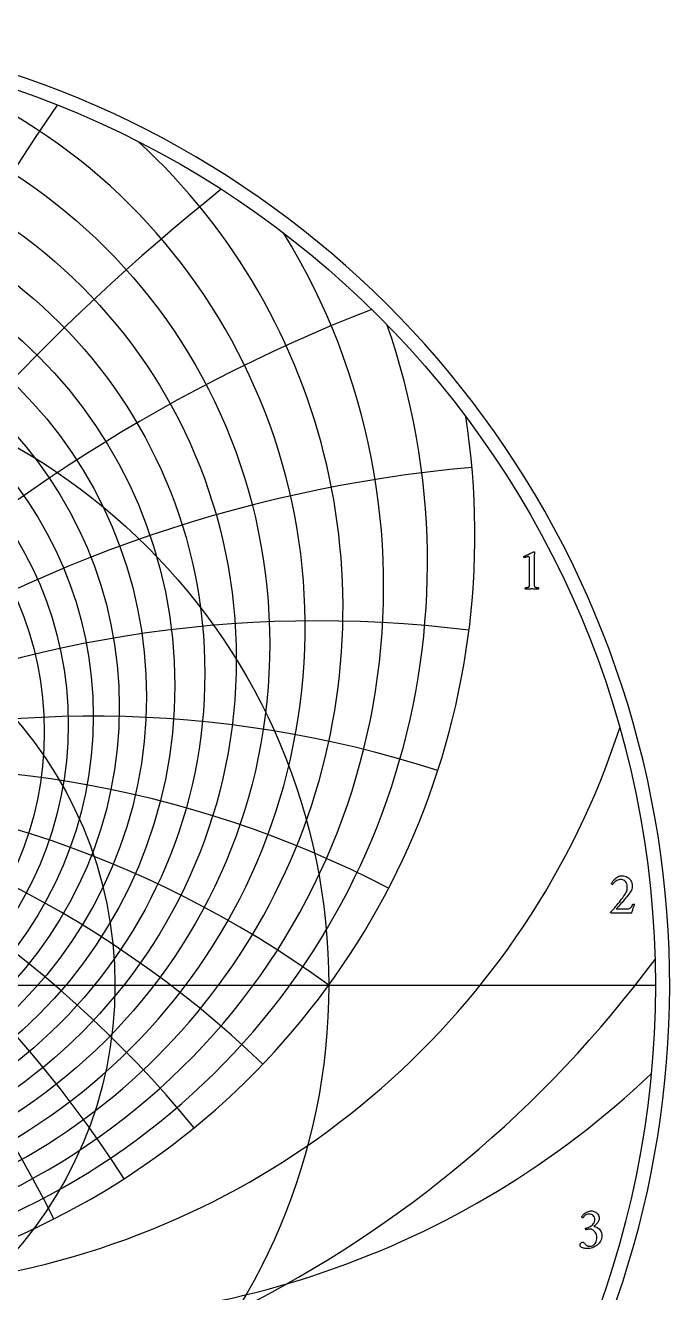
# Model space of a CAD drawing. Header units: millimetres. Extents: x -96 to 96, y -96 to 98.
# Drawn here: x 31.5 to 95.9, y -30.7 to 95.9 of the extents above; entities that cross this region are included whole.
import ezdxf

# ---------------------------------------------------------------- set-up
doc = ezdxf.new("R2010")
doc.units = ezdxf.units.MM
for name, color, linetype in [('CUT_OUTER', 1, 'Continuous'), ('ENGRAVE', 7, 'Continuous'), ('ENGRAVE_FINE', 8, 'Continuous'), ('TEXT', 5, 'Continuous')]:
    doc.layers.add(name, color=color, linetype=linetype)

msp = doc.modelspace()

# ---------------------------------------------------------------- linework, layer by layer
at = {"layer": 'CUT_OUTER'}
msp.add_arc((-0.0002, -0.0002), 95.9249, 159.960768, 87.804282, dxfattribs=at)
at = {"layer": 'ENGRAVE'}
msp.add_lwpolyline([(-94.5, 0), (94.5, 0)], dxfattribs=at)
for centre, radius in [((0, 0), 94.5), ((0, 34.0498), 55.9551), ((0, 27.7763), 40.9248), ((0, 0), 61.8587), ((0, 0), 40.492)]:
    msp.add_circle(centre, radius, dxfattribs=at)
for centre, radius, start, end in [((0, 44.943), 76.4616, 171.093987, 8.906013), ((13.6593, 50.9771), 81.3126, 280.3314, 341.8827), ((0, -85.1412), 105.2403, 54, 126), ((0, -85.1412), 105.2403, 54, 126), ((32.4095, 56.1348), 89.5991, 264.257556, 313.498597)]:
    msp.add_arc(centre, radius, start, end, dxfattribs=at)
at = {"layer": 'ENGRAVE_FINE'}
for centre, radius in [((0, 32.521), 52.6202), ((0, 31.1462), 49.4696), ((0, 29.9071), 46.4821), ((0, 28.7881), 43.6391), ((0, 26.8603), 38.3251), ((0, 26.0306), 35.8281), ((0, 25.2789), 33.4228)]:
    msp.add_circle(centre, radius, dxfattribs=at)
for centre, radius, start, end in [((0, 35.7544), 59.4997, 104.901129, 75.098871), ((289.1454, -85.1412), 307.7021, 145.781376, 169.732308), ((289.1454, -85.1412), 307.7021, 145.781376, 169.732308), ((0, 37.6608), 63.2835, 132.62778, 47.37222), ((182.2816, -85.1412), 210.4806, 128.54581, 164.451298), ((182.2816, -85.1412), 210.4806, 128.54581, 164.451298), ((0, 39.8006), 67.3418, 148.369607, 31.630393), ((125.4205, -85.1412), 163.7248, 111.221729, 158.987476), ((125.4205, -85.1412), 163.7248, 111.221729, 158.987476), ((0, 42.2122), 71.7173, 160.6615, 19.3385), ((-88.3071, -85.1412), 137.3815, 26.730809, 84.928272), ((-88.3071, -85.1412), 137.3815, 26.730809, 84.928272), ((88.3071, -85.1412), 137.3815, 95.071728, 153.269191), ((88.3071, -85.1412), 137.3815, 95.071728, 153.269191), ((-60.7605, -85.1412), 121.521, 32.785093, 97.141651), ((-60.7605, -85.1412), 121.521, 32.785093, 97.141651), ((60.7605, -85.1412), 121.521, 82.858349, 147.214907), ((60.7605, -85.1412), 121.521, 82.858349, 147.214907), ((-38.3043, -85.1412), 111.9944, 39.270113, 107.914903), ((-38.3043, -85.1412), 111.9944, 39.270113, 107.914903), ((38.3043, -85.1412), 111.9944, 72.085097, 140.729887), ((38.3043, -85.1412), 111.9944, 72.085097, 140.729887), ((-18.5567, -85.1412), 106.8638, 46.297545, 117.465342), ((-18.5567, -85.1412), 106.8638, 46.297545, 117.465342), ((18.5567, -85.1412), 106.8638, 62.534658, 133.702455), ((18.5567, -85.1412), 106.8638, 62.534658, 133.702455), ((0, 72.7193), 117.6622, 216.596965, 323.403035)]:
    msp.add_arc(centre, radius, start, end, dxfattribs=at)
at = {"layer": 'TEXT'}
for points in [[(81.925, 40.2232), (81.925, 42.5779), (81.9233, 42.6357), (81.9183, 42.6838), (81.9099, 42.7221), (81.8982, 42.7508), (81.8823, 42.7717), (81.8617, 42.7866), (81.8361, 42.7955), (81.8058, 42.7985), (81.7685, 42.7957), (81.7223, 42.7873), (81.6672, 42.7734), (81.6031, 42.7538), (81.5386, 42.7324), (81.4824, 42.7128), (81.4343, 42.6951), (81.3944, 42.6793), (81.371, 42.7013), (81.3542, 42.7255), (81.3441, 42.7519), (81.3408, 42.7806), (81.3408, 42.781), (81.3408, 42.7821), (81.3408, 42.784), (81.3408, 42.7866), (81.3415, 42.7974), (81.3438, 42.806), (81.3475, 42.8123), (81.3527, 42.8164), (81.4714, 42.8702), (81.5889, 42.9244), (81.7054, 42.979), (81.8207, 43.034), (81.9306, 43.0867), (82.0308, 43.1346), (82.1214, 43.1776), (82.2022, 43.2158), (82.2691, 43.2471), (82.3177, 43.2695), (82.3481, 43.2829), (82.3602, 43.2873), (82.3721, 43.2873), (82.3859, 43.2851), (82.3974, 43.2784), (82.4067, 43.2672), (82.4138, 43.2516), (82.4194, 43.2344), (82.4243, 43.2188), (82.4284, 43.2046), (82.4317, 43.192), (82.4302, 43.1828), (82.4258, 43.1554), (82.4183, 43.1098), (82.4079, 43.0459), (82.3974, 42.9652), (82.39, 42.8693), (82.3855, 42.7581), (82.384, 42.6316), (82.384, 40.2232), (82.3842, 40.1588), (82.3848, 40.0966), (82.3857, 40.0366), (82.387, 39.9788), (82.3898, 39.9248), (82.3952, 39.876), (82.4032, 39.8324), (82.4138, 39.794), (82.4239, 39.7795), (82.4421, 39.7657), (82.4686, 39.7527), (82.5032, 39.7404), (82.5426, 39.7294), (82.583, 39.7202), (82.6245, 39.713), (82.6672, 39.7076), (82.7072, 39.7037), (82.741, 39.7009), (82.7683, 39.6992), (82.7894, 39.6986), (82.7974, 39.6845), (82.8035, 39.6659), (82.8078, 39.6428), (82.8103, 39.6152), (82.8101, 39.5876), (82.8065, 39.5645), (82.7996, 39.5459), (82.7894, 39.5317), (82.7018, 39.5375), (82.618, 39.5429), (82.5379, 39.5479), (82.4615, 39.5526), (82.3855, 39.5565), (82.3065, 39.5593), (82.2246, 39.561), (82.1396, 39.5615), (82.058, 39.561), (81.9801, 39.5593), (81.906, 39.5565), (81.8356, 39.5526), (81.7644, 39.5479), (81.688, 39.5429), (81.6064, 39.5375), (81.5196, 39.5317), (81.5094, 39.5459), (81.5025, 39.5645), (81.499, 39.5876), (81.4988, 39.6152), (81.5012, 39.6428), (81.5055, 39.6659), (81.5116, 39.6845), (81.5196, 39.6986), (81.5407, 39.6992), (81.5681, 39.7009), (81.6018, 39.7037), (81.6418, 39.7076), (81.6845, 39.713), (81.726, 39.7202), (81.7665, 39.7294), (81.8058, 39.7404), (81.8401, 39.7527), (81.8654, 39.7657), (81.8818, 39.7795), (81.8892, 39.794), (81.9, 39.8324), (81.9086, 39.876), (81.9149, 39.9248), (81.919, 39.9788), (81.9216, 40.0366), (81.9235, 40.0966), (81.9246, 40.1588), (81.925, 40.2232)], [(92.4144, 8.0598), (92.3842, 7.9858), (92.3533, 7.907), (92.3216, 7.8234), (92.2892, 7.7349), (92.2572, 7.6457), (92.2266, 7.5598), (92.1976, 7.4773), (92.17, 7.3981), (92.1454, 7.3269), (92.1253, 7.2684), (92.1096, 7.2226), (92.0985, 7.1894), (90.0835, 7.1894), (90.0744, 7.1963), (90.0649, 7.2051), (90.055, 7.2157), (90.0448, 7.2282), (90.0357, 7.2411), (90.0291, 7.2528), (90.0252, 7.2634), (90.0239, 7.2729), (90.1469, 7.4115), (90.2713, 7.5531), (90.3973, 7.6976), (90.5247, 7.8452), (90.6514, 7.9939), (90.775, 8.1418), (90.8958, 8.2889), (91.0135, 8.4354), (91.1256, 8.5784), (91.2296, 8.7155), (91.3254, 8.8467), (91.4129, 8.9719), (91.4943, 9.0989), (91.5597, 9.2178), (91.6091, 9.3284), (91.6424, 9.4309), (91.6646, 9.5304), (91.6804, 9.6321), (91.6899, 9.736), (91.6931, 9.8422), (91.6817, 9.9853), (91.6476, 10.1164), (91.5908, 10.2357), (91.5113, 10.343), (91.4142, 10.4316), (91.3049, 10.495), (91.1832, 10.533), (91.0493, 10.5457), (90.9367, 10.5393), (90.8317, 10.5203), (90.7341, 10.4887), (90.6439, 10.4443), (90.5616, 10.3925), (90.4874, 10.3385), (90.4215, 10.2822), (90.3637, 10.2237), (90.3145, 10.1679), (90.2743, 10.1194), (90.243, 10.0784), (90.2206, 10.0449), (90.2026, 10.0473), (90.1841, 10.0546), (90.1653, 10.0667), (90.1461, 10.0837), (90.1292, 10.1017), (90.1171, 10.1172), (90.1098, 10.13), (90.1074, 10.1403), (90.1202, 10.1718), (90.1409, 10.2126), (90.1694, 10.2627), (90.2057, 10.3221), (90.2499, 10.3869), (90.3019, 10.4533), (90.3617, 10.5211), (90.4293, 10.5904), (90.5036, 10.6578), (90.5835, 10.72), (90.669, 10.777), (90.7601, 10.8288), (90.8568, 10.8719), (90.9591, 10.9026), (91.067, 10.921), (91.1804, 10.9272), (91.3173, 10.9184), (91.4479, 10.8922), (91.5722, 10.8484), (91.6901, 10.7871), (91.7989, 10.712), (91.8958, 10.6269), (91.9807, 10.5317), (92.0537, 10.4264), (92.1124, 10.3143), (92.1543, 10.1984), (92.1795, 10.0788), (92.1879, 9.9555), (92.1823, 9.8322), (92.1655, 9.7126), (92.1376, 9.5967), (92.0985, 9.4845), (92.0496, 9.3761), (91.9926, 9.2714), (91.9274, 9.1705), (91.854, 9.0732), (91.7499, 8.946), (91.6402, 8.8146), (91.5249, 8.6792), (91.404, 8.5397), (91.2819, 8.4003), (91.1633, 8.2655), (91.048, 8.1351), (90.936, 8.0091), (90.8313, 7.8916), (90.7378, 7.7863), (90.6555, 7.6934), (90.5843, 7.6127), (91.7408, 7.6127), (91.8233, 7.6196), (91.898, 7.6403), (91.9649, 7.6747), (92.0239, 7.723), (92.0781, 7.7854), (92.1305, 7.8623), (92.181, 7.9538), (92.2296, 8.0598), (92.2382, 8.0754), (92.252, 8.0866), (92.271, 8.0933), (92.2952, 8.0956), (92.3056, 8.0948), (92.319, 8.0926), (92.3354, 8.0889), (92.3548, 8.0836), (92.3742, 8.0777), (92.3906, 8.0717), (92.404, 8.0658), (92.4144, 8.0598)], [(88.1173, -22.5515), (88.1936, -22.5569), (88.2738, -22.5731), (88.3576, -22.6001), (88.4451, -22.6379), (88.5314, -22.6862), (88.6113, -22.7445), (88.6849, -22.8128), (88.7521, -22.8913), (88.8082, -22.9792), (88.8483, -23.0761), (88.8723, -23.1819), (88.8803, -23.2966), (88.8745, -23.3872), (88.8572, -23.474), (88.8283, -23.5571), (88.7879, -23.6364), (88.7395, -23.7113), (88.6866, -23.781), (88.6292, -23.8454), (88.5673, -23.9047), (88.5049, -23.9583), (88.4459, -24.006), (88.3902, -24.0478), (88.3378, -24.0835), (88.4228, -24.101), (88.5107, -24.1297), (88.6016, -24.1696), (88.6955, -24.2206), (88.7874, -24.2827), (88.8721, -24.3555), (88.9498, -24.4392), (89.0204, -24.5336), (89.0791, -24.6389), (89.121, -24.7549), (89.1462, -24.8818), (89.1545, -25.0194), (89.1465, -25.1649), (89.1225, -25.3034), (89.0824, -25.4347), (89.0264, -25.5589), (88.9571, -25.6752), (88.8773, -25.7825), (88.7872, -25.8809), (88.6866, -25.9703), (88.5776, -26.0502), (88.4623, -26.12), (88.3406, -26.1798), (88.2126, -26.2296), (88.0808, -26.2687), (87.9474, -26.2967), (87.8125, -26.3134), (87.6761, -26.319), (87.616, -26.317), (87.5487, -26.3108), (87.4744, -26.3006), (87.393, -26.2862), (87.3101, -26.2674), (87.2313, -26.2437), (87.1566, -26.2152), (87.086, -26.1819), (87.0726, -26.17), (87.0562, -26.1521), (87.0368, -26.1282), (87.0144, -26.0984), (86.9936, -26.0653), (86.9787, -26.0314), (86.9697, -25.9967), (86.9667, -25.9613), (86.9714, -25.9017), (86.9854, -25.8481), (87.0087, -25.8004), (87.0413, -25.7586), (87.0798, -25.7247), (87.121, -25.7005), (87.1648, -25.686), (87.2112, -25.6811), (87.2676, -25.6869), (87.3177, -25.7042), (87.3615, -25.7331), (87.3989, -25.7735), (87.4334, -25.8184), (87.4682, -25.8607), (87.5034, -25.9004), (87.539, -25.9375), (87.5828, -25.976), (87.6307, -26.0083), (87.6827, -26.0342), (87.7387, -26.0537), (87.7967, -26.0681), (87.8542, -26.0783), (87.9114, -26.0845), (87.9682, -26.0865), (88.0459, -26.0811), (88.124, -26.0649), (88.2024, -26.0379), (88.2812, -26.0001), (88.357, -25.9498), (88.4265, -25.8853), (88.4897, -25.8067), (88.5465, -25.7139), (88.5934, -25.6057), (88.627, -25.4807), (88.6471, -25.3389), (88.6538, -25.1804), (88.6471, -25.0647), (88.627, -24.9561), (88.5934, -24.8546), (88.5465, -24.7601), (88.4889, -24.6739), (88.4235, -24.5969), (88.3503, -24.5293), (88.2693, -24.471), (88.183, -24.4241), (88.0942, -24.3905), (88.0027, -24.3704), (87.9086, -24.3637), (87.8607, -24.3656), (87.8125, -24.3712), (87.7639, -24.3805), (87.7149, -24.3935), (87.6685, -24.4073), (87.6277, -24.4188), (87.5925, -24.4282), (87.5629, -24.4352), (87.5472, -24.4103), (87.536, -24.3831), (87.5293, -24.3536), (87.5271, -24.322), (87.5278, -24.3026), (87.5301, -24.2862), (87.5338, -24.2728), (87.539, -24.2624), (87.6538, -24.2322), (87.7656, -24.1953), (87.8743, -24.1517), (87.9802, -24.1014), (88.0795, -24.0438), (88.1687, -23.9785), (88.2479, -23.9052), (88.317, -23.8242), (88.373, -23.7342), (88.4131, -23.6342), (88.4371, -23.5241), (88.4451, -23.4039), (88.4351, -23.2925), (88.4049, -23.1908), (88.3546, -23.0988), (88.2842, -23.0165), (88.1981, -22.9486), (88.1009, -22.9002), (87.9925, -22.8711), (87.8729, -22.8615), (87.7834, -22.8669), (87.7, -22.8831), (87.6225, -22.9101), (87.5509, -22.9479), (87.4859, -22.9915), (87.428, -23.0358), (87.3771, -23.0809), (87.3334, -23.1267), (87.2963, -23.1687), (87.2655, -23.202), (87.2411, -23.2268), (87.2231, -23.243), (87.2112, -23.2404), (87.1992, -23.2325), (87.1873, -23.2195), (87.1754, -23.2013), (87.165, -23.1804), (87.1575, -23.1595), (87.153, -23.1387), (87.1515, -23.1178), (87.1994, -23.0498), (87.2536, -22.9829), (87.3142, -22.9172), (87.381, -22.8525), (87.4539, -22.791), (87.5323, -22.7348), (87.6163, -22.6837), (87.7059, -22.6379), (87.8009, -22.6001), (87.9012, -22.5731), (88.0066, -22.5569), (88.1173, -22.5515)]]:
    msp.add_lwpolyline(points, close=True, dxfattribs=at)

doc.saveas('drawing.dxf')
